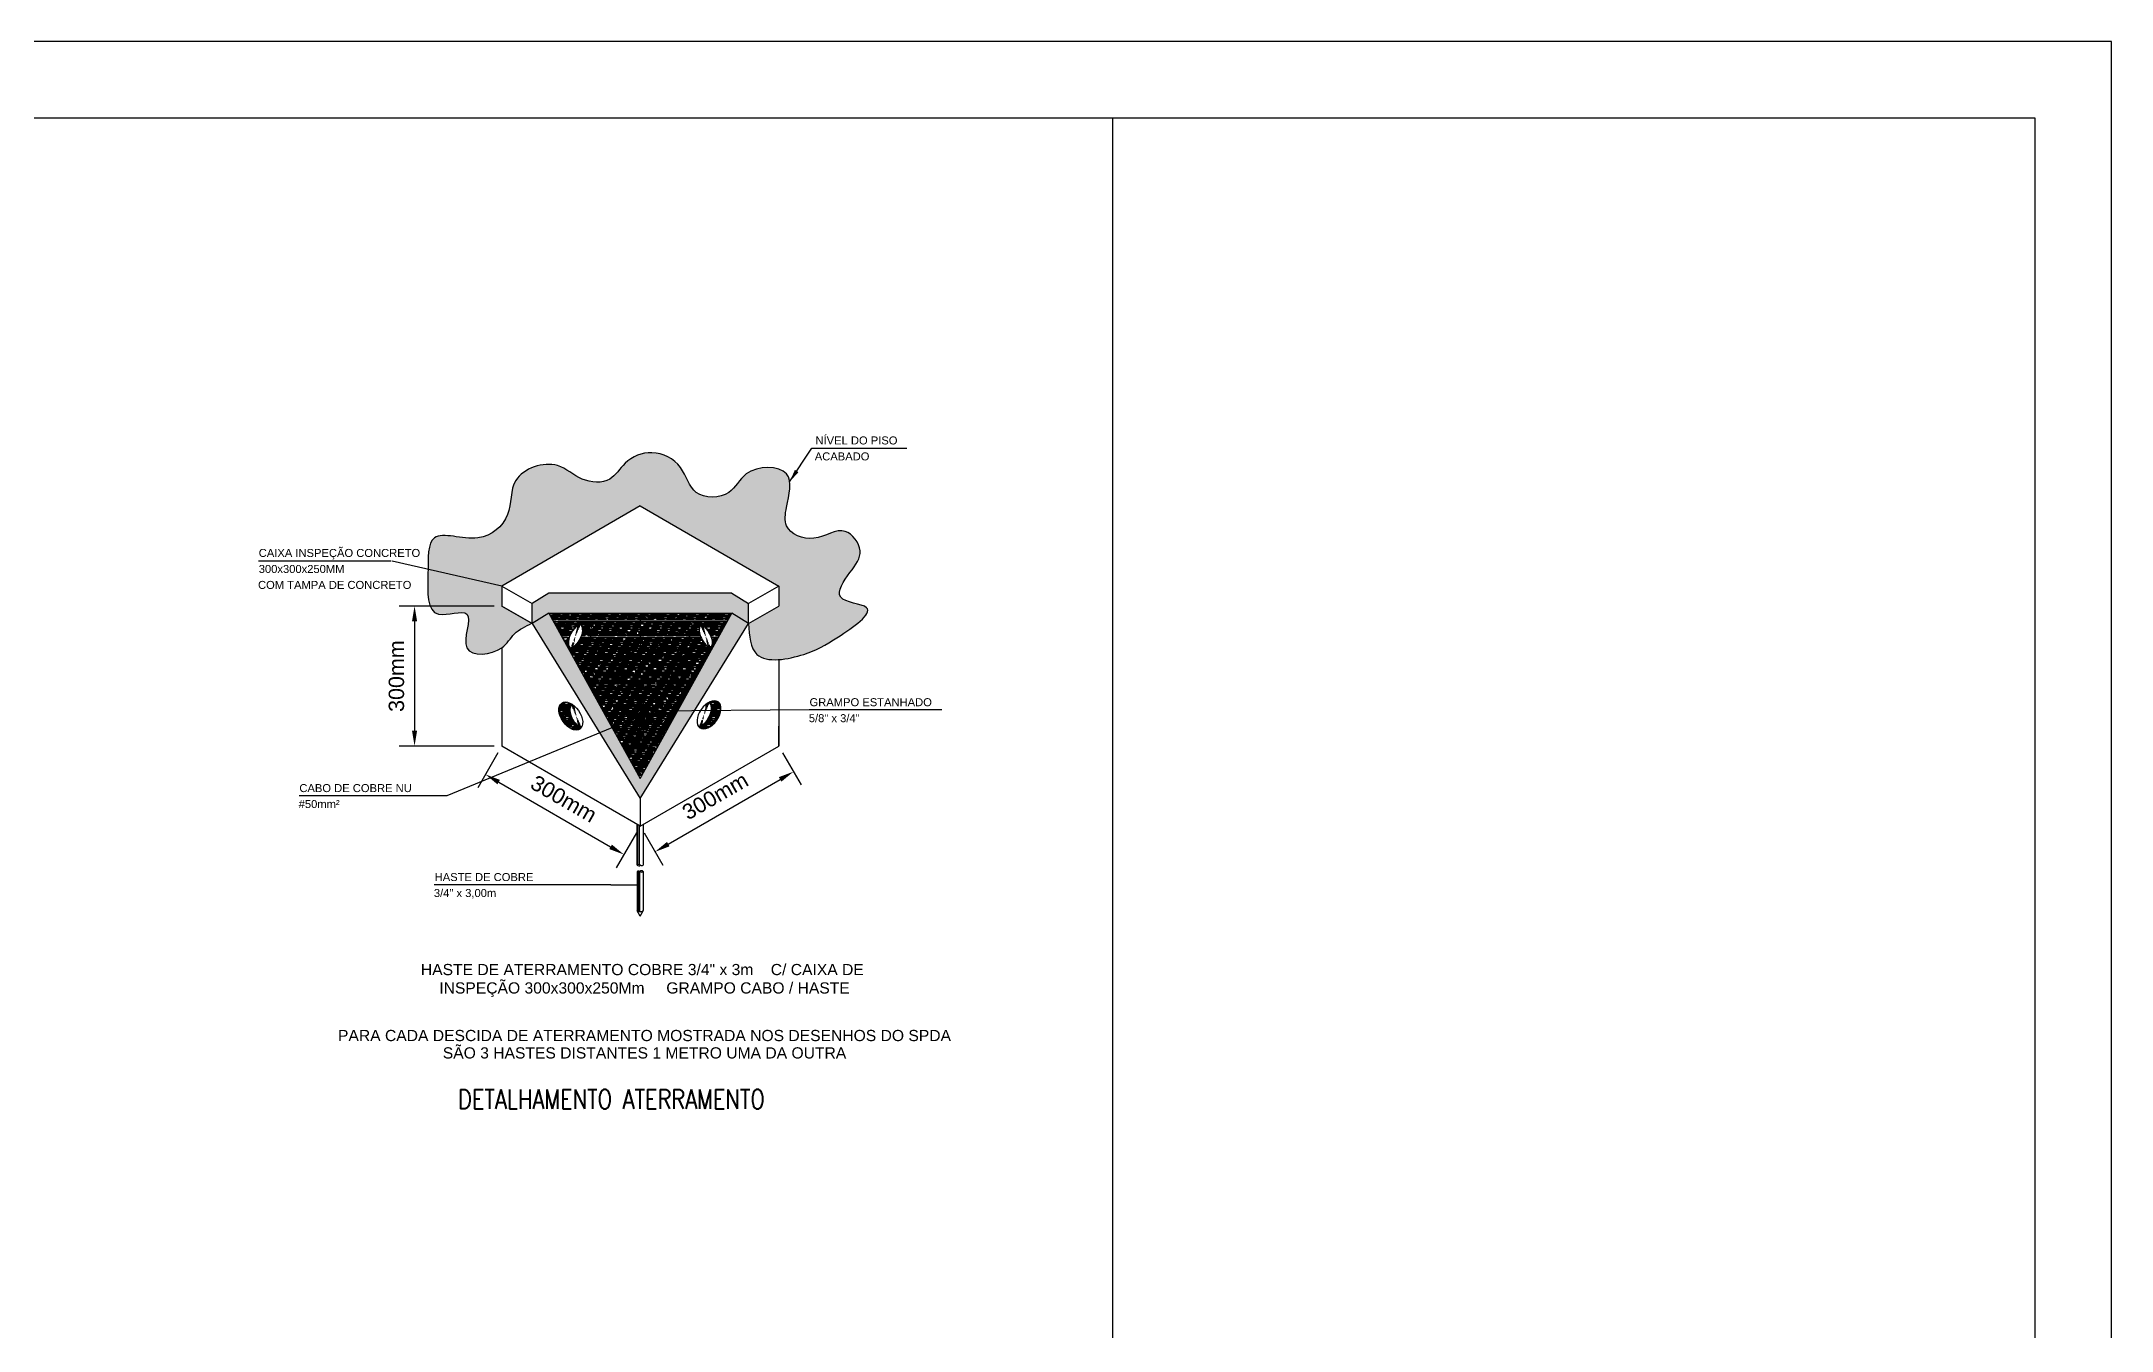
# Model space of a CAD drawing. Header units: millimetres. Extents: x 100 to 940, y 100 to 694.
# Drawn here: x 535.8 to 940, y 442.3 to 693.9 of the extents above; entities that cross this region are included whole.
import ezdxf
from ezdxf.enums import TextEntityAlignment as Align

# ---------------------------------------------------------------- set-up
doc = ezdxf.new("R2010")
doc.units = ezdxf.units.MM
for name, color, linetype in [('15', 1, 'Continuous'), ('25', 2, 'Continuous'), ('50', 5, 'Continuous'), ('TEXT-1', 152, 'Continuous')]:
    doc.layers.add(name, color=color, linetype=linetype)
doc.styles.add('Annotative', font='arial.ttf')
doc.styles.add('ROMANS', font='', dxfattribs={"width": 0.7})
doc.styles.get("Standard").update_dxf_attribs({"font": 'arial.ttf'})
doc.styles.get('ROMANS').set_extended_font_data('romans.shx')
doc.dimstyles.new('Electrical-Metric', dxfattribs={"dimtxt": 3, "dimasz": 3, "dimexe": 3, "dimexo": 1.5, "dimgap": 2, "dimtad": 1, "dimzin": 3, "dimdsep": 46, "dimtxsty": 'Standard', "dimcen": 3, "dimazin": 2, "dimtfac": 1, "dimtofl": 0, "dimtmove": 0, "dimatfit": 3, "dimfxl": 1, "dimfrac": 1, "dimtolj": 1, "dimtzin": 0, "dimarcsym": 0})
doc.dimstyles.new('ISO-25', dxfattribs={"dimtxt": 2.5, "dimasz": 2.5, "dimexe": 1.25, "dimexo": 0.625, "dimtad": 1, "dimtxsty": 'Standard', "dimcen": 2.5, "dimadec": 0, "dimazin": 0, "dimtfac": 1, "dimtmove": 0, "dimatfit": 3, "dimfxl": 1, "dimarcsym": 0})
pattern_1 = [(0, (693.2193, 480.81055), (0.873125, 0.396875), [5.953125, -0.79375, 1.984375, -0.396875]), (0, (693.74715, 481.009), (-0.396875, 0.5278437), [1.190625, -0.130969, 2.38125, -0.297656]), (0, (693.41774, 481.1479), (2.06375, 0.26590625), [3.175, -0.555625, 1.5875, -0.396875])]

# ---------------------------------------------------------------- blocks, each defined once
blk = doc.blocks.new('*X24')
at = {"color": 0}
for p, q in [((2781, 2205), (2782, 2206)), ((2789, 2198), (2781, 2206)), ((2782, 2204), (2785, 2207)), ((2783, 2203), (2788, 2208)), ((2794, 2195), (2783, 2206)), ((2784, 2202), (2789, 2207)), ((2796, 2194), (2784, 2207)), ((2798, 2194), (2785, 2207)), ((2785, 2201), (2789, 2206)), ((2800, 2194), (2786, 2208)), ((2786, 2201), (2790, 2205)), ((2787, 2200), (2791, 2204)), ((2789, 2207), (2788, 2208)), ((2788, 2199), (2792, 2203)), ((2789, 2198), (2793, 2202)), ((2790, 2197), (2794, 2202)), ((2791, 2197), (2795, 2201)), ((2792, 2196), (2796, 2200)), ((2793, 2195), (2797, 2200)), ((2801, 2195), (2794, 2202)), ((2794, 2195), (2798, 2199)), ((2795, 2194), (2800, 2199)), ((2797, 2194), (2801, 2199)), ((2802, 2195), (2798, 2199)), ((2799, 2194), (2803, 2199)), ((2801, 2195), (2805, 2199)), ((2803, 2196), (2801, 2199)), ((2804, 2197), (2802, 2199)), ((2805, 2198), (2804, 2199))]:
    blk.add_line(p, q, dxfattribs=at)
blk = doc.blocks.new('*X23')
at = {"color": 0}
for p, q in [((2834, 2190), (2850, 2207)), ((2834, 2189), (2849, 2204)), ((2834, 2187), (2844, 2197)), ((2853, 2172), (2834, 2192)), ((2848, 2176), (2834, 2190)), ((2842, 2180), (2834, 2188)), ((2835, 2194), (2840, 2199)), ((2835, 2186), (2842, 2194)), ((2855, 2174), (2835, 2194)), ((2854, 2173), (2835, 2193)), ((2835, 2185), (2842, 2192)), ((2838, 2183), (2835, 2186)), ((2856, 2175), (2836, 2195)), ((2836, 2184), (2842, 2190)), ((2842, 2190), (2837, 2196)), ((2837, 2183), (2843, 2189)), ((2842, 2192), (2838, 2197)), ((2838, 2182), (2844, 2188)), ((2842, 2194), (2839, 2197)), ((2839, 2182), (2844, 2187)), ((2843, 2195), (2840, 2198)), ((2840, 2181), (2845, 2186)), ((2844, 2196), (2841, 2199)), ((2844, 2197), (2842, 2200)), ((2842, 2180), (2846, 2185)), ((2843, 2201), (2851, 2209)), ((2846, 2200), (2843, 2202)), ((2845, 2199), (2843, 2201)), ((2843, 2180), (2847, 2184)), ((2846, 2200), (2844, 2203)), ((2844, 2179), (2848, 2184)), ((2845, 2206), (2851, 2211)), ((2848, 2202), (2845, 2205)), ((2847, 2201), (2845, 2204)), ((2845, 2178), (2849, 2183)), ((2849, 2205), (2846, 2208)), ((2849, 2204), (2846, 2206)), ((2846, 2178), (2850, 2182)), ((2847, 2216), (2848, 2216)), ((2847, 2209), (2851, 2213)), ((2850, 2207), (2847, 2210)), ((2850, 2206), (2847, 2209)), ((2847, 2177), (2852, 2182)), ((2848, 2215), (2849, 2216)), ((2848, 2214), (2850, 2215)), ((2851, 2212), (2848, 2215)), ((2848, 2211), (2850, 2214)), ((2851, 2210), (2848, 2213)), ((2851, 2209), (2848, 2212)), ((2848, 2176), (2853, 2181)), ((2849, 2175), (2854, 2180)), ((2850, 2175), (2855, 2180)), ((2857, 2176), (2851, 2182)), ((2851, 2174), (2856, 2179)), ((2852, 2173), (2858, 2179)), ((2853, 2172), (2860, 2179)), ((2858, 2177), (2855, 2180)), ((2859, 2178), (2858, 2179)), ((2860, 2178), (2859, 2179)), ((2861, 2179), (2860, 2179)), ((2862, 2180), (2862, 2180))]:
    blk.add_line(p, q, dxfattribs=at)
blk = doc.blocks.new('*X25')
at = {"color": 0}
for p, q in [((11826, 2070), (11839, 2061)), ((11828, 2073), (11847, 2060)), ((11832, 2075), (11853, 2061)), ((11836, 2077), (11858, 2061)), ((11841, 2078), (11862, 2063)), ((11846, 2079), (11866, 2065)), ((11853, 2079), (11869, 2067)), ((11861, 2078), (11870, 2071))]:
    blk.add_line(p, q, dxfattribs=at)
blk = doc.blocks.new('*X22')
at = {"color": 0}
for p, q in [((2822, 2211), (2827, 2215)), ((2826, 2209), (2822, 2212)), ((2823, 2217), (2828, 2222)), ((2823, 2215), (2828, 2219)), ((2823, 2213), (2827, 2217)), ((2826, 2214), (2823, 2217)), ((2826, 2212), (2823, 2215)), ((2826, 2210), (2823, 2214)), ((2823, 2209), (2826, 2213)), ((2826, 2207), (2823, 2210)), ((2824, 2219), (2829, 2225)), ((2827, 2218), (2824, 2221)), ((2827, 2217), (2824, 2219)), ((2827, 2215), (2824, 2218)), ((2824, 2208), (2826, 2211)), ((2824, 2208), (2826, 2209)), ((2825, 2222), (2830, 2228)), ((2828, 2221), (2825, 2223)), ((2828, 2219), (2825, 2222)), ((2826, 2225), (2829, 2228)), ((2829, 2223), (2826, 2226)), ((2828, 2222), (2826, 2225)), ((2826, 2207), (2826, 2207)), ((2829, 2225), (2827, 2227)), ((2830, 2226), (2828, 2228)), ((2830, 2227), (2830, 2228))]:
    blk.add_line(p, q, dxfattribs=at)
blk = doc.blocks.new('*D26')
at = {"color": 0, "lineweight": -2, "transparency": 16777216}
for p, q in [((624.17, 583.71), (605.64, 583.71)), ((608.64, 580.71), (608.64, 559.37)), ((624.17, 556.37), (605.64, 556.37))]:
    blk.add_line(p, q, dxfattribs=at)
at = {"color": 0, "transparency": 16777216}
for points in [[(608.14, 580.71), (609.14, 580.71), (608.64, 583.71)], [(608.14, 559.37), (609.14, 559.37), (608.64, 556.37)]]:
    blk.add_solid(points, dxfattribs=at)
at = {"layer": 'Defpoints', "color": 0, "transparency": 16777216}
for p in [(625.67, 583.71), (608.64, 556.37), (625.67, 556.37)]:
    blk.add_point(p, dxfattribs=at)
at = {"color": 0, "transparency": 16777216, "insert": (605.11, 570.04), "char_height": 3, "attachment_point": 5, "rotation": 90}
blk.add_mtext('\\A1;300mm', dxfattribs=at)
blk = doc.blocks.new('*D27')
at = {"color": 0, "lineweight": -2, "transparency": 16777216}
for p, q in [((624.92, 555.07), (620.97, 548.26)), ((625.07, 549.35), (646.92, 536.71)), ((651.95, 539.43), (648.01, 532.61))]:
    blk.add_line(p, q, dxfattribs=at)
at = {"color": 0, "transparency": 16777216}
for points in [[(625.32, 549.78), (624.82, 548.92), (622.48, 550.85)], [(647.17, 537.15), (646.67, 536.28), (649.52, 535.21)]]:
    blk.add_solid(points, dxfattribs=at)
at = {"layer": 'Defpoints', "color": 0, "transparency": 16777216}
for p in [(625.67, 556.37), (652.71, 540.72), (649.52, 535.21)]:
    blk.add_point(p, dxfattribs=at)
at = {"color": 0, "transparency": 16777216, "insert": (637.77, 546.09), "char_height": 3, "attachment_point": 5, "rotation": 329.9497}
blk.add_mtext('\\A1;300mm', dxfattribs=at)
blk = doc.blocks.new('*D28')
at = {"color": 0, "lineweight": -2, "transparency": 16777216}
for p, q in [((680.5, 555.07), (684.13, 548.79)), ((658.18, 537.25), (680.03, 549.88)), ((653.46, 539.43), (657.09, 533.15))]:
    blk.add_line(p, q, dxfattribs=at)
at = {"color": 0, "transparency": 16777216}
for points in [[(679.78, 550.32), (680.28, 549.45), (682.63, 551.39)], [(657.93, 537.68), (658.43, 536.81), (655.59, 535.74)]]:
    blk.add_solid(points, dxfattribs=at)
at = {"layer": 'Defpoints', "color": 0, "transparency": 16777216}
for p in [(679.74, 556.37), (682.63, 551.39), (652.71, 540.72)]:
    blk.add_point(p, dxfattribs=at)
at = {"color": 0, "transparency": 16777216, "insert": (667.34, 546.62), "char_height": 3, "attachment_point": 5, "rotation": 30.0503}
blk.add_mtext('\\A1;300mm', dxfattribs=at)

msp = doc.modelspace()

# ---------------------------------------------------------------- hatches: boundary and pattern name
at = {"true_color": 0x454545}
h = msp.add_hatch(dxfattribs=at)
h.set_pattern_fill('AR-CONC', color=250, scale=0.01875)
h.set_pattern_definition([(50, (733.733, 420.8973), (3.415963, -0.298858), [0.35719, -3.92906]), (355, (733.733, 420.8973), (-0.660814, 3.582316), [0.28575, -3.14326]), (100.4514, (734.0176, 420.8724), (2.75515, 3.28346), [0.303563, -3.33919]), (46.1842, (733.733, 421.8498), (5.08273, -0.78829), [0.53578, -5.89359]), (96.6356, (734.1565, 421.784), (4.45133, 4.63924), [0.45534, -5.00879]), (351.1842, (733.733, 421.85), (4.45133, 4.63924), [0.42862, -4.71487]), (21, (734.2092, 421.6116), (2.84277, -1.917472), [0.35719, -3.92906]), (326, (734.2092, 421.6116), (1.15879, 3.453524), [0.28575, -3.14325]), (71.4514, (734.446, 421.452), (4.00156, 1.53605), [0.303563, -3.339186]), (37.5, (733.733, 420.8973), (0.057911, 1.585407), [0, -3.10515, 0, -3.190875, 0, -3.155156]), (7.5, (733.733, 420.8973), (1.252869, 1.878386), [0, -1.819275, 0, -3.033713, 0, -1.202531]), (327.5, (732.6709, 420.8973), (2.542324, -0.107414), [0, -1.190625, 0, -3.71475, 0, -4.929187]), (317.5, (732.1947, 420.8973), (2.777422, 0.476747), [0, -1.547813, 0, -2.466975, 0, -3.500437])])
edge = h.paths.add_edge_path()
edge.add_line((679.745, 587.617), (679.745, 583.71))
edge.add_line((679.745, 583.71), (673.841, 580.295))
edge.add_spline(control_points=[(673.841, 580.295), (674.024, 577.891), (674.476, 571.971), (685.172, 573.995), (690.391, 576.926), (700.885, 584.081), (689.574, 584.397), (693.683, 590.452), (696.806, 594.25), (692.392, 600.206), (687.074, 595.6), (680.512, 598.355), (681.359, 603.917), (683.32, 611.306), (672.996, 611.072), (670.545, 604.738), (662.616, 604.637), (661.294, 611.527), (655.201, 614.573), (649.674, 612.333), (646.996, 607.507), (640.878, 607.912), (636.259, 612.762), (626.795, 609.594), (628.007, 600.963), (621.144, 595.277), (610.952, 599.549), (611.492, 589.778), (610.695, 580.097), (621.511, 584.378), (615.995, 573.368), (625.734, 574.322), (627.909, 578.607), (630.268, 579.754), (631.49, 580.342)], knot_values=[0, 0, 0, 0, 9.9764828, 24.5734304, 36.7228012, 49.3916547, 58.1401046, 66.3217963, 73.8171842, 81.4446949, 91.5082581, 100.8844377, 106.6611119, 117.0890373, 129.6769619, 137.6476062, 147.7643034, 156.981811, 167.0638454, 176.0803664, 182.9255125, 191.5969663, 200.3269364, 214.130687, 225.1296054, 236.8639472, 250.4492248, 262.0361854, 274.8931713, 283.7091486, 294.2515804, 305.1547722, 311.0397835, 317.3194742, 317.3194742, 317.3194742, 317.3194742], degree=3, periodic=0)
edge.add_line((631.49, 580.342), (625.666, 583.71))
edge.add_line((625.666, 583.71), (625.666, 587.617))
edge.add_line((625.666, 587.617), (652.706, 603.259))
edge.add_line((652.706, 603.259), (679.745, 587.617))
h = msp.add_hatch()
h.set_pattern_fill('EARTH', color=256, scale=0.15625)
h.set_pattern_definition([(0, (693.2193, 480.8106), (0.9921875, 0.9921875), [0.992188, -0.992188]), (0, (693.2193, 481.1826), (0.9921875, 0.9921875), [0.992188, -0.992188]), (0, (693.2193, 481.5547), (0.9921875, 0.9921875), [0.992188, -0.992188]), (90, (693.3433, 481.6787), (-0.9921875, 0.9921875), [0.992188, -0.992188]), (90, (693.7154, 481.6787), (-0.9921875, 0.9921875), [0.992188, -0.992188]), (90, (694.0875, 481.6787), (-0.9921875, 0.9921875), [0.992188, -0.992188])])
h.paths.add_polyline_path([(670.578, 586.219), (634.858, 586.219), (631.583, 584.194), (631.583, 580.29), (634.845, 582.307), (634.846, 582.305), (670.573, 582.305), (670.578, 582.313), (673.841, 580.295), (673.841, 584.201)])
h.paths.add_polyline_path([(673.841, 580.295), (670.591, 582.305), (670.573, 582.305), (652.706, 550.039), (634.846, 582.305), (634.841, 582.305), (631.583, 580.29), (631.583, 580.287), (652.706, 546.133)])
at = {"true_color": 0x787878}
h = msp.add_hatch(dxfattribs=at)
h.set_pattern_fill('AR-RROOF', color=8, scale=0.015625)
h.set_pattern_definition(pattern_1)
h.paths.add_polyline_path([(652.706, 582.305), (634.846, 582.305), (643.494, 566.68), (652.706, 572.009)])
edge = h.paths.add_edge_path(flags=16)
edge.add_ellipse((640.996, 577.8), major_axis=(1.772, 2.536), ratio=0.5971656, start_angle=0, end_angle=360, ccw=False)
h = msp.add_hatch(dxfattribs=at)
h.set_pattern_fill('AR-RROOF', color=8, scale=0.015625)
h.set_pattern_definition(pattern_1)
h.paths.add_polyline_path([(652.706, 572.009), (661.92, 566.679), (670.573, 582.305), (652.706, 582.305)])
edge = h.paths.add_edge_path(flags=16)
edge.add_ellipse((664.415, 577.8), major_axis=(-1.772, 2.536), ratio=0.5971656, start_angle=0, end_angle=360)
at = {"true_color": 0x9c9c9c}
h = msp.add_hatch(dxfattribs=at)
h.set_pattern_fill('AR-RROOF', color=253, scale=0.015625)
h.set_pattern_definition(pattern_1)
edge = h.paths.add_edge_path()
edge.add_ellipse((639.073, 577.8), major_axis=(1.772, 2.536), ratio=0.5971656, start_angle=230.1824, end_angle=355.11158, ccw=False)
edge.add_ellipse((640.996, 577.8), major_axis=(1.772, 2.536), ratio=0.5971656, start_angle=-184.88842, end_angle=50.1824)
h = msp.add_hatch(dxfattribs=at)
h.set_pattern_fill('AR-RROOF', color=253, scale=0.015625)
h.set_pattern_definition(pattern_1)
edge = h.paths.add_edge_path()
edge.add_ellipse((666.567, 577.8), major_axis=(-1.772, 2.536), ratio=0.5971656, start_angle=8.50333, end_angle=126.20268, ccw=False)
edge.add_ellipse((664.415, 577.8), major_axis=(-1.772, 2.536), ratio=0.5971656, start_angle=306.20268, end_angle=548.50333)
at = {"true_color": 0x787878}
h = msp.add_hatch(dxfattribs=at)
h.set_pattern_fill('AR-RROOF', color=8, scale=0.015625)
h.set_pattern_definition(pattern_1)
h.paths.add_polyline_path([(652.706, 572.009), (643.494, 566.68), (652.706, 550.039), (661.92, 566.679)])
h.paths.add_polyline_path([(650.331, 561.676, 0.1055332), (650.304, 561.685, 0.1664618), (650.285, 561.682, 0.3177037), (650.265, 561.655, 0.0666543), (650.275, 561.608, -0.1679504), (650.275, 561.683, -0.2561004), (650.341, 561.67, -0.1376521), (650.395, 561.59, -0.1646381), (650.395, 561.516), (650.402, 561.518, -0.2398088), (650.339, 561.522, -0.0682971), (650.315, 561.541, -0.1742886), (650.271, 561.655, -0.3709684), (650.294, 561.685), (650.332, 561.692, -0.1598176), (650.295, 561.798, -0.3328174), (650.309, 561.829, -0.0467712), (650.325, 561.835, -0.0793914), (650.345, 561.827, -0.1723338), (650.419, 561.733, -0.1679504), (650.419, 561.658, -0.2115944), (650.363, 561.664, -0.0412859), (650.344, 561.667, 0.0352118)], flags=16)
h.paths.add_polyline_path([(655.215, 563.346, 0.0434058), (655.344, 563.429, 0.1533859), (655.428, 563.551), (655.606, 563.482, -0.1110874), (655.311, 563.229, -0.4991421), (655.005, 563.337, 0.2791645)], flags=16)
h.paths.add_polyline_path([(655.47, 563.036), (655.77, 562.863), (655.505, 562.585), (655.205, 562.758)], flags=16)
h.paths.add_polyline_path([(653.751, 562.044), (654.111, 562.08), (654.411, 561.907), (654.051, 561.87), (653.786, 561.592), (653.486, 561.766)], flags=16)
at = {"true_color": 0x9c9c9c}
h = msp.add_hatch(dxfattribs=at)
h.set_pattern_fill('AR-RROOF', color=253, scale=0.015625)
h.set_pattern_definition(pattern_1)
edge = h.paths.add_edge_path()
edge.add_ellipse((639.147, 562.24), major_axis=(-1.772, 2.536), ratio=0.5971656, start_angle=306.20268, end_angle=548.50333)
edge.add_ellipse((641.299, 562.24), major_axis=(-1.772, 2.536), ratio=0.5971656, start_angle=8.50333, end_angle=126.20268, ccw=False)
h = msp.add_hatch(dxfattribs=at)
h.set_pattern_fill('AR-RROOF', color=253, scale=0.015625)
h.set_pattern_definition(pattern_1)
edge = h.paths.add_edge_path()
edge.add_ellipse((664.209, 562.484), major_axis=(1.772, 2.536), ratio=0.5971656, start_angle=230.1824, end_angle=355.11158, ccw=False)
edge.add_ellipse((666.131, 562.484), major_axis=(1.772, 2.536), ratio=0.5971656, start_angle=-184.88842, end_angle=50.1824)

# ---------------------------------------------------------------- linework, layer by layer
msp.add_line((745, 198.722), (745, 679))
at = {"color": 2}
for p, q in [((652.706, 603.259), (625.666, 587.617)), ((652.706, 603.259), (679.745, 587.617)), ((625.666, 587.617), (631.583, 584.194)), ((625.666, 587.617), (625.666, 583.71)), ((634.845, 586.211), (631.583, 584.194)), ((670.578, 586.219), (634.845, 586.219)), ((670.578, 586.219), (673.841, 584.201)), ((679.745, 587.617), (673.841, 584.201)), ((679.745, 587.617), (679.745, 583.71)), ((625.666, 583.71), (631.583, 580.287)), ((631.582, 580.289), (625.666, 583.71)), ((634.845, 582.307), (631.582, 580.289)), ((631.583, 580.287), (631.583, 584.194)), ((634.845, 582.307), (652.706, 550.039)), ((634.845, 582.305), (670.578, 582.305)), ((652.706, 550.039), (670.578, 582.313)), ((652.706, 582.305), (652.706, 572.009)), ((673.841, 580.295), (670.578, 582.313)), ((673.841, 580.295), (673.841, 584.201)), ((673.841, 580.295), (679.745, 583.71)), ((673.841, 580.295), (679.745, 583.71)), ((631.582, 580.289), (652.706, 546.133)), ((652.706, 546.133), (673.841, 580.295)), ((625.666, 575.566), (625.666, 556.367)), ((652.706, 572.009), (643.494, 566.68)), ((652.706, 572.009), (661.92, 566.679)), ((679.745, 573.27), (679.745, 556.367)), ((655.668, 565.565), (655.841, 565.688)), ((655.841, 565.688), (656.047, 565.716)), ((656.047, 565.716), (656.226, 565.691)), ((656.226, 565.691), (656.34, 565.616)), ((679.745, 556.367), (679.745, 560.273)), ((652.706, 540.724), (625.666, 556.367)), ((652.706, 540.724), (679.745, 556.367)), ((652.706, 546.133), (652.706, 540.724))]:
    msp.add_line(p, q, dxfattribs=at)
for points in [[(100, 100), (940, 100), (940, 693.939), (100, 693.939)], [(150, 679), (925, 679), (925, 115), (150, 115)]]:
    msp.add_lwpolyline(points, close=True)
at = {"color": 2, "extrusion": (0, 0, -1)}
for centre in [(640.996, 577.8), (666.131, 562.484)]:
    msp.add_ellipse(centre, major_axis=(1.772, 2.536), ratio=0.5971656, dxfattribs=at)
for centre in [(639.073, 577.8), (664.209, 562.484)]:
    msp.add_ellipse(centre, major_axis=(1.772, 2.536), ratio=0.5971656, start_param=0.085319, end_param=2.2657445, dxfattribs=at)
at = {"color": 2}
for centre in [(664.415, 577.8), (639.147, 562.24)]:
    msp.add_ellipse(centre, major_axis=(-1.772, 2.536), ratio=0.5971656, dxfattribs=at)
for centre in [(666.567, 577.8), (641.299, 562.24)]:
    msp.add_ellipse(centre, major_axis=(-1.772, 2.536), ratio=0.5971656, start_param=0.1484112, end_param=2.2026523, dxfattribs=at)
msp.add_spline([(673.841, 580.295), (675.496, 574.283), (684.619, 574.283), (691.394, 577.713), (696.904, 583.4), (691.846, 585.476), (693.652, 590.259), (695.639, 594.502), (692.749, 598.293), (686.607, 596.939), (681.277, 599.376), (681.277, 602.986), (681.277, 609.504), (673.41, 609.504), (669.977, 605.893), (663.654, 605.893), (660.583, 610.767), (654.983, 613.656), (649.744, 611.58), (646.763, 608.511), (641.343, 608.511), (636.556, 611.128), (628.427, 608.24), (626.801, 601.561), (621.02, 597.048), (612.529, 597.048), (611.264, 589.917), (613.342, 582.155), (618.852, 582.155), (618.852, 575.566), (625.666, 575.566), (628.156, 578.273), (631.536, 580.364)], degree=3, dxfattribs=at)
at = {"layer": '15'}
for p, q in [((604.073, 592.508), (578.146, 592.508)), ((625.666, 587.617), (604.293, 592.508)), ((650.458, 561.767), (652.636, 562.719)), ((650.544, 561.597), (653.154, 562.731)), ((650.664, 561.419), (652.953, 562.419)), ((652.184, 563.179), (652.184, 565.889)), ((652.184, 556.883), (652.184, 561.916)), ((652.253, 563.07), (652.253, 565.832)), ((652.253, 556.826), (652.253, 561.936)), ((652.39, 563.19), (652.39, 565.771)), ((652.597, 563.346), (652.597, 565.735)), ((652.96, 562.861), (653.301, 563.01)), ((653.383, 563.713), (653.34, 563.738)), ((685.692, 563.443), (655.145, 563.202)), ((655.808, 564.057), (655.357, 563.857)), ((655.904, 563.874), (655.436, 563.667)), ((655.986, 563.715), (655.528, 563.512)), ((650.449, 561.335), (614.931, 546.681)), ((652.597, 556.729), (652.597, 561.732)), ((614.931, 546.681), (586.08, 546.681)), ((652.137, 533.174), (652.137, 541.053)), ((652.206, 533.206), (652.206, 541.013)), ((652.55, 533.23), (652.55, 540.814)), ((652.137, 531.908), (652.137, 524.226)), ((652.206, 531.948), (652.206, 524.169)), ((652.344, 531.988), (652.344, 524.106)), ((652.55, 531.961), (652.55, 524.065)), ((646.978, 529.313), (612.495, 529.313)), ((646.978, 529.313), (652.11, 529.314))]:
    msp.add_line(p, q, dxfattribs=at)
at = {"layer": '15', "color": 0}
msp.add_line((711.619, 563.443), (685.692, 563.443), dxfattribs=at)
at = {"layer": '15'}
for points in [[(651.926, 562.535, -0.0829857), (651.648, 562.939, -0.1050194), (651.532, 563.434, -0.1203367), (651.629, 563.869, -0.0163495), (651.658, 563.923, -0.1050194)], [(651.94, 562.541, -0.0756305), (651.692, 562.913, -0.1050194), (651.576, 563.409, -0.1203367), (651.674, 563.843, -0.0015919), (651.676, 563.849, -0.1050194)], [(652.107, 563.556, -0.008214), (652.107, 563.576, -0.1203367), (652.141, 563.728, -0.0251021), (652.157, 563.756, -0.1050194)], [(652.107, 563.496, -0.008214), (652.107, 563.516, -0.1203367), (652.141, 563.668, -0.0251021), (652.157, 563.697, -0.1050194)], [(652.633, 562.052, -0.0663632), (652.612, 562.068, -0.0729862), (652.594, 562.09, -0.1060576)], [(652.719, 562.003, -0.0663632), (652.698, 562.018, -0.1623842), (652.668, 562.074, -0.0523327), (652.665, 562.121, -0.0699949)], [(652.792, 562.202, -0.007823), (652.797, 562.212, -0.0562357), (652.874, 562.313, -0.0415013), (652.943, 562.375, -0.0699949)], [(655.675, 562.281, -0.0663632), (655.654, 562.296, -0.1623842), (655.625, 562.352, -0.1060576), (655.629, 562.446, -0.0699949), (655.668, 562.54, -0.0562357), (655.745, 562.64, -0.0562357), (655.841, 562.721, -0.0699949), (655.933, 562.765, -0.1060576), (656.027, 562.774, -0.1271556), (656.073, 562.756, -0.1623842)], [(655.761, 562.231, -0.0663632), (655.74, 562.247, -0.1623842), (655.711, 562.302, -0.1060576), (655.715, 562.397, -0.0699949), (655.754, 562.49, -0.0562357), (655.83, 562.591, -0.0562357), (655.927, 562.672, -0.0699949), (656.019, 562.716, -0.1060576), (656.113, 562.725, -0.1271556), (656.159, 562.707, -0.1623842)], [(655.847, 562.182, -0.0663632), (655.826, 562.197, -0.1623842), (655.796, 562.253, -0.1060576), (655.801, 562.347, -0.0699949), (655.84, 562.441, -0.0562357), (655.916, 562.541, -0.0562357), (656.013, 562.623, -0.0699949), (656.104, 562.666, -0.1060576), (656.199, 562.675, -0.1271556), (656.245, 562.657, -0.1623842)], [(655.933, 562.133, -0.0663632), (655.911, 562.148, -0.1623842), (655.882, 562.203, -0.1060576), (655.886, 562.298, -0.0699949), (655.926, 562.391, -0.0562357), (656.002, 562.492, -0.0562357), (656.098, 562.573, -0.0699949), (656.19, 562.617, -0.1060576), (656.284, 562.626, -0.1271556), (656.33, 562.608, -0.1623842)], [(656.018, 562.083, -0.0663632), (655.997, 562.098, -0.1623842), (655.968, 562.154, -0.1060576), (655.972, 562.248, -0.0699949), (656.011, 562.342, -0.0562357), (656.087, 562.443, -0.0562357), (656.184, 562.524, -0.0699949), (656.276, 562.567, -0.1060576), (656.37, 562.576, -0.1271556), (656.416, 562.558, -0.1623842)], [(656.104, 562.034, -0.0663632), (656.083, 562.049, -0.1623842), (656.053, 562.104, -0.1060576), (656.058, 562.199, -0.0699949), (656.097, 562.292, -0.0562357), (656.173, 562.393, -0.0562357), (656.27, 562.474, -0.0699949), (656.361, 562.518, -0.1060576), (656.456, 562.527, -0.1271556), (656.502, 562.509, -0.1623842)], [(656.19, 561.984, -0.0663632), (656.169, 561.999, -0.1623842), (656.139, 562.055, -0.1060576), (656.143, 562.149, -0.0699949), (656.183, 562.243, -0.0562357), (656.259, 562.344, -0.0562357), (656.356, 562.425, -0.0699949), (656.447, 562.468, -0.1060576), (656.541, 562.477, -0.1271556), (656.588, 562.459, -0.1623842)], [(656.275, 561.935, -0.0663632), (656.254, 561.95, -0.1623842), (656.225, 562.005, -0.1060576), (656.229, 562.1, -0.0699949), (656.268, 562.194, -0.0562357), (656.345, 562.294, -0.0562357), (656.441, 562.375, -0.0699949), (656.533, 562.419, -0.1060576), (656.627, 562.428, -0.1271556), (656.673, 562.41, -0.1623842)], [(653.956, 561.288, -0.0663632), (653.935, 561.304, -0.1623842), (653.906, 561.359, -0.1060576), (653.91, 561.454, -0.0699949), (653.949, 561.547, -0.0562357), (654.025, 561.648, -0.0562357), (654.122, 561.729, -0.0699949), (654.214, 561.773, -0.1060576), (654.308, 561.782, -0.1271556), (654.354, 561.764, -0.1623842)], [(654.042, 561.239, -0.0663632), (654.021, 561.254, -0.1623842), (653.991, 561.31, -0.1060576), (653.996, 561.404, -0.0699949), (654.035, 561.498, -0.0562357), (654.111, 561.598, -0.0562357), (654.208, 561.679, -0.0699949), (654.299, 561.723, -0.1060576), (654.394, 561.732, -0.1271556), (654.44, 561.714, -0.1623842)], [(654.128, 561.189, -0.0663632), (654.106, 561.205, -0.1623842), (654.077, 561.26, -0.1060576), (654.081, 561.355, -0.0699949), (654.121, 561.448, -0.0562357), (654.197, 561.549, -0.0562357), (654.293, 561.63, -0.0699949), (654.385, 561.674, -0.1060576), (654.479, 561.683, -0.1271556), (654.525, 561.665, -0.1623842)], [(654.213, 561.14, -0.0663632), (654.192, 561.155, -0.1623842), (654.163, 561.211, -0.1060576), (654.167, 561.305, -0.0699949), (654.206, 561.399, -0.0562357), (654.282, 561.499, -0.0562357), (654.379, 561.58, -0.0699949), (654.471, 561.624, -0.1060576), (654.565, 561.633, -0.1271556), (654.611, 561.615, -0.1623842)], [(654.299, 561.09, -0.0663632), (654.278, 561.106, -0.1623842), (654.248, 561.161, -0.1060576), (654.253, 561.256, -0.0699949), (654.292, 561.349, -0.0562357), (654.368, 561.45, -0.0562357), (654.465, 561.531, -0.0699949), (654.556, 561.575, -0.1060576), (654.651, 561.584, -0.1271556), (654.697, 561.566, -0.1623842)], [(654.385, 561.041, -0.0663632), (654.364, 561.056, -0.1623842), (654.334, 561.112, -0.1060576), (654.338, 561.206, -0.0699949), (654.378, 561.3, -0.0562357), (654.454, 561.4, -0.0562357), (654.551, 561.481, -0.0699949), (654.642, 561.525, -0.1060576), (654.736, 561.534, -0.1271556), (654.783, 561.516, -0.1623842)], [(654.47, 560.991, -0.0663632), (654.449, 561.007, -0.1623842), (654.42, 561.062, -0.1060576), (654.424, 561.157, -0.0699949), (654.463, 561.25, -0.0562357), (654.54, 561.351, -0.0562357), (654.636, 561.432, -0.0699949), (654.728, 561.476, -0.1060576), (654.822, 561.485, -0.1271556), (654.868, 561.467, -0.1623842)], [(654.556, 560.942, -0.0663632), (654.535, 560.957, -0.1623842), (654.506, 561.013, -0.1060576), (654.51, 561.107, -0.0699949), (654.549, 561.201, -0.0562357), (654.625, 561.301, -0.0562357), (654.722, 561.382, -0.0699949), (654.814, 561.426, -0.1060576), (654.908, 561.435, -0.1271556), (654.954, 561.417, -0.1623842)]]:
    msp.add_lwpolyline(points, format="xyb", dxfattribs=at)
for centre, radius, start, end in [((653.892, 561.924), 0.577, 100.44101, 124.11397), ((653.895, 562.098), 0.338, 97.86957, 148.44848), ((653.95, 561.836), 0.728, 102.08492, 112.97321), ((653.943, 562.087), 0.281, 96.25607, 145.91571), ((653.916, 561.654), 0.846, 53.27698, 98.73221), ((653.937, 561.794), 0.766, 55.88825, 100.47823), ((653.994, 562.087), 0.22, 93.31034, 148.82439), ((653.946, 561.67), 0.768, 48.6074, 97.2488), ((654.006, 561.748), 0.625, 42.20716, 98.59805), ((654.104, 561.99), 0.235, 93.65103, 137.05797), ((654.037, 561.746), 0.564, 39.41479, 95.68093), ((654.191, 561.96), 0.184, 94.96193, 125.97071), ((654.106, 561.711), 0.513, 44.35982, 91.84462), ((654.226, 561.845), 0.303, 36.76515, 99.71898), ((654.288, 561.85), 0.237, 41.25198, 115.11444), ((655.48, 564.579), 0.617, 300.02361, 24.84394), ((657.99, 565.741), 2.15, 181.4148, 204.84394), ((655.48, 564.579), 0.823, 300.02361, 24.84394), ((655.48, 564.579), 1.002, 300.02361, 24.84394), ((657.99, 565.741), 1.944, 180.75122, 204.84394), ((657.99, 565.741), 1.765, 181.63492, 204.84394)]:
    msp.add_arc(centre, radius, start, end, dxfattribs=at)
at = {"layer": '25'}
for p, q in [((652.157, 563.236), (652.157, 565.96)), ((653.34, 563.701), (653.34, 565.995)), ((652.542, 562.804), (650.302, 561.826)), ((652.757, 562.159), (650.714, 561.285)), ((652.157, 556.959), (652.157, 561.905)), ((652.398, 561.939), (652.398, 561.891)), ((652.401, 561.927), (652.401, 561.859)), ((652.713, 562.006), (652.579, 562.084)), ((653.786, 564.077), (653.423, 564.286)), ((653.751, 562.044), (653.486, 561.766)), ((654.111, 562.08), (653.751, 562.044)), ((654.051, 561.87), (653.751, 562.044)), ((654.337, 564.196), (653.783, 564.076)), ((654.051, 561.87), (653.786, 561.592)), ((654.411, 561.907), (654.051, 561.87)), ((654.411, 561.907), (654.111, 562.08)), ((654.535, 564.091), (654.379, 564.046)), ((654.474, 564.021), (654.379, 564.046)), ((654.402, 561.736), (654.411, 561.907)), ((654.631, 564.066), (654.474, 564.021)), ((654.631, 564.066), (654.535, 564.091)), ((655.205, 562.758), (655.186, 562.396)), ((655.486, 562.223), (655.186, 562.396)), ((655.47, 563.036), (655.205, 562.758)), ((655.505, 562.585), (655.205, 562.758)), ((655.665, 564.176), (655.258, 563.991)), ((655.606, 563.482), (655.428, 563.551)), ((655.831, 563.073), (655.47, 563.036)), ((655.77, 562.863), (655.47, 563.036)), ((655.505, 562.585), (655.486, 562.223)), ((655.486, 562.223), (655.732, 562.248)), ((655.77, 562.863), (655.505, 562.585)), ((656.036, 563.617), (655.645, 563.444)), ((656.351, 561.891), (655.671, 562.284)), ((656.131, 562.9), (655.77, 562.863)), ((656.131, 562.9), (655.831, 563.073)), ((656.748, 562.366), (656.056, 562.766)), ((656.122, 562.728), (656.131, 562.9)), ((650.296, 561.685), (650.332, 561.692)), ((650.377, 561.513), (650.427, 561.522)), ((650.383, 561.5), (650.434, 561.509)), ((650.389, 561.655), (650.452, 561.666)), ((650.434, 561.622), (650.477, 561.629)), ((650.473, 561.332), (650.529, 561.342)), ((650.523, 561.452), (650.578, 561.462)), ((650.536, 561.437), (650.591, 561.446)), ((650.633, 561.271), (650.714, 561.285)), ((653.414, 561.26), (652.414, 561.838)), ((653.335, 556.959), (653.335, 561.306)), ((653.592, 561.363), (653.414, 561.26)), ((653.486, 561.766), (653.467, 561.404)), ((653.767, 561.231), (653.467, 561.404)), ((653.786, 561.592), (653.486, 561.766)), ((653.786, 561.592), (653.767, 561.231)), ((653.767, 561.231), (654.013, 561.256)), ((654.631, 560.899), (653.951, 561.291)), ((655.029, 561.374), (654.337, 561.773)), ((652.11, 533.157), (652.11, 541.068)), ((653.294, 541.064), (653.294, 533.157)), ((652.11, 531.886), (652.11, 524.299)), ((653.294, 531.886), (653.294, 524.299)), ((652.702, 523.193), (652.12, 524.253)), ((652.702, 523.193), (653.284, 524.253))]:
    msp.add_line(p, q, dxfattribs=at)
for points in [[(652.157, 565.96, 0.1962818), (652.193, 565.879, 0.0992271), (652.337, 565.789, 0.0567069), (652.516, 565.744, 0.0433588), (652.758, 565.732, 0.0433588), (652.998, 565.762, 0.0567069), (653.174, 565.821, 0.0992271), (653.31, 565.921, 0.1962818), (653.34, 566.004, 0.1962818), (653.304, 566.084, 0.0992271), (653.161, 566.174, 0.0567069), (652.981, 566.22, 0.0433588), (652.739, 566.232, 0.0433588), (652.499, 566.202, 0.0567069), (652.323, 566.143, 0.0992271), (652.187, 566.042, 0.1962818)], [(656.759, 562.358, -0.1623842), (656.788, 562.302, -0.1060576), (656.784, 562.208, -0.0699949), (656.745, 562.114, -0.0562357), (656.669, 562.014, -0.0562357), (656.572, 561.933, -0.0699949), (656.48, 561.889, -0.1060576), (656.386, 561.88, -0.1623842), (656.329, 561.907, -0.1623842), (656.3, 561.962, -0.1060576), (656.304, 562.056, -0.0699949), (656.344, 562.15, -0.0562357), (656.42, 562.251, -0.0562357), (656.516, 562.332, -0.0699949), (656.608, 562.375, -0.1060576), (656.702, 562.384, -0.1623842)], [(650.285, 561.682, -0.1664618), (650.304, 561.685, -0.1055332), (650.331, 561.676, -0.0682971), (650.355, 561.657, -0.0544683), (650.379, 561.626, -0.0544683), (650.395, 561.59, -0.0682971), (650.401, 561.559, -0.1055332), (650.397, 561.531, -0.1664618), (650.385, 561.516, -0.1664618), (650.366, 561.513, -0.1055332), (650.339, 561.522, -0.0682971), (650.315, 561.541, -0.0544683), (650.291, 561.572, -0.0544683), (650.275, 561.608, -0.0682971), (650.269, 561.639, -0.1055332), (650.273, 561.667, -0.1664618)], [(650.309, 561.824, -0.1664618), (650.328, 561.828, -0.1055332), (650.355, 561.819, -0.0682971), (650.379, 561.799, -0.0544683), (650.403, 561.768, -0.0544683), (650.419, 561.733, -0.0682971), (650.425, 561.702, -0.1055332), (650.421, 561.673, -0.1664618), (650.409, 561.659, -0.1664618), (650.39, 561.655, -0.1055332), (650.363, 561.664, -0.0682971), (650.339, 561.684, -0.0544683), (650.315, 561.715, -0.0544683), (650.299, 561.751, -0.0682971), (650.293, 561.781, -0.1055332), (650.297, 561.81, -0.1664618)], [(650.383, 561.5, -0.1664618), (650.401, 561.504, -0.1055332), (650.429, 561.495, -0.0682971), (650.453, 561.476, -0.0544683), (650.477, 561.444, -0.0544683), (650.493, 561.409, -0.0682971), (650.499, 561.378, -0.1055332), (650.494, 561.35, -0.1664618), (650.482, 561.335, -0.1664618), (650.464, 561.332, -0.1055332), (650.437, 561.341, -0.0682971), (650.412, 561.36, -0.0544683), (650.389, 561.391, -0.0544683), (650.372, 561.427, -0.0682971), (650.366, 561.458, -0.1055332), (650.371, 561.486, -0.1664618)], [(650.428, 561.619, -0.1664618), (650.446, 561.623, -0.1055332), (650.474, 561.614, -0.0682971), (650.498, 561.594, -0.0544683), (650.522, 561.563, -0.0544683), (650.538, 561.528, -0.0682971), (650.544, 561.497, -0.1055332), (650.539, 561.468, -0.1664618), (650.527, 561.454, -0.1664618), (650.509, 561.45, -0.1055332), (650.482, 561.459, -0.0682971), (650.457, 561.479, -0.0544683), (650.434, 561.51, -0.0544683), (650.417, 561.545, -0.0682971), (650.411, 561.576, -0.1055332), (650.416, 561.605, -0.1664618)], [(650.452, 561.765, -0.1664618), (650.47, 561.769, -0.1055332), (650.498, 561.759, -0.0682971), (650.522, 561.74, -0.0544683), (650.546, 561.709, -0.0544683), (650.562, 561.673, -0.0682971), (650.568, 561.643, -0.1055332), (650.563, 561.614, -0.1664618), (650.551, 561.6, -0.1664618), (650.533, 561.596, -0.1055332), (650.506, 561.605, -0.0682971), (650.481, 561.625, -0.0544683), (650.458, 561.656, -0.0544683), (650.441, 561.691, -0.0682971), (650.435, 561.722, -0.1055332), (650.44, 561.751, -0.1664618)], [(650.532, 561.435, -0.1664618), (650.55, 561.439, -0.1055332), (650.578, 561.429, -0.0682971), (650.602, 561.41, -0.0544683), (650.626, 561.379, -0.0544683), (650.642, 561.343, -0.0682971), (650.648, 561.313, -0.1055332), (650.644, 561.284, -0.1664618), (650.632, 561.27, -0.1664618), (650.613, 561.266, -0.1055332), (650.586, 561.275, -0.0682971), (650.561, 561.295, -0.0544683), (650.538, 561.326, -0.0544683), (650.521, 561.361, -0.0682971), (650.516, 561.392, -0.1055332), (650.52, 561.42, -0.1664618)], [(650.564, 561.584, -0.1664618), (650.582, 561.588, -0.1055332), (650.61, 561.578, -0.0682971), (650.634, 561.559, -0.0544683), (650.658, 561.528, -0.0544683), (650.674, 561.492, -0.0682971), (650.68, 561.462, -0.1055332), (650.676, 561.433, -0.1664618), (650.664, 561.419, -0.1664618), (650.645, 561.415, -0.1055332), (650.618, 561.424, -0.0682971), (650.593, 561.444, -0.0544683), (650.57, 561.475, -0.0544683), (650.553, 561.51, -0.0682971), (650.548, 561.541, -0.1055332), (650.552, 561.569, -0.1664618)], [(655.04, 561.365, -0.1623842), (655.069, 561.31, -0.1060576), (655.065, 561.215, -0.0699949), (655.026, 561.122, -0.0562357), (654.949, 561.021, -0.0562357), (654.853, 560.94, -0.0699949), (654.761, 560.896, -0.1060576), (654.667, 560.887, -0.1623842), (654.61, 560.914, -0.1623842), (654.581, 560.969, -0.1060576), (654.585, 561.064, -0.0699949), (654.624, 561.157, -0.0562357), (654.7, 561.258, -0.0562357), (654.797, 561.339, -0.0699949), (654.889, 561.383, -0.1060576), (654.983, 561.392, -0.1623842)]]:
    msp.add_lwpolyline(points, format="xyb", close=True, dxfattribs=at)
for points in [[(651.915, 562.53, -0.0002401), (651.914, 562.531, -0.0887728), (651.611, 562.96, -0.1050194), (651.496, 563.455, -0.1203367), (651.593, 563.889, -0.1203367), (651.88, 564.23, -0.064771), (652.157, 564.383, -0.0887728)], [(652.253, 563.07, -0.049537), (652.164, 563.219, -0.1050194), (652.107, 563.467, -0.1203367), (652.141, 563.619, -0.0251021), (652.157, 563.647, -0.1050194)], [(653.34, 564.325, -0.0124307), (653.423, 564.286, -0.0799313)], [(655.703, 562.265, -0.2238859), (655.603, 562.298, -0.1623842), (655.566, 562.368, -0.1060576), (655.571, 562.472, -0.0699949), (655.613, 562.572, -0.0562357), (655.692, 562.677, -0.0562357), (655.793, 562.762, -0.0699949), (655.891, 562.809, -0.1060576), (655.996, 562.819, -0.2704013), (656.095, 562.744, -0.1271556)], [(650.302, 561.826, -0.0689294), (650.325, 561.835, -0.1041916)], [(652.157, 561.31, 0.0187111), (652.157, 561.301, 0.1962818)], [(653.984, 561.272, -0.2238859), (653.884, 561.306, -0.1623842), (653.847, 561.375, -0.1060576), (653.852, 561.48, -0.0699949), (653.893, 561.58, -0.0562357), (653.973, 561.685, -0.0562357), (654.074, 561.769, -0.0699949), (654.172, 561.816, -0.1060576), (654.276, 561.826, -0.2704013), (654.376, 561.751, -0.1271556)], [(652.157, 556.954, 0.1962818), (652.193, 556.874, 0.0992271), (652.337, 556.783, 0.0567069), (652.516, 556.738, 0.0433588), (652.758, 556.726, 0.0433588), (652.998, 556.756, 0.0567069), (653.174, 556.815, 0.0992271), (653.31, 556.915, 0.107905), (653.335, 556.959, 0.1962818)], [(652.11, 524.299, 0.2007629), (652.143, 524.221, 0.0979588), (652.283, 524.128, 0.055088), (652.461, 524.077, 0.0419149), (652.702, 524.057, 0.0419149), (652.943, 524.077, 0.055088), (653.12, 524.128, 0.0979588), (653.261, 524.221, 0.2007629), (653.294, 524.299, 0.2007629)]]:
    msp.add_lwpolyline(points, format="xyb", dxfattribs=at)
for centre, radius, start, end in [((652.68, 562.503), 0.71, 127.00545, 175.76291), ((652.788, 562.392), 0.623, 146.59939, 153.77792), ((652.68, 562.503), 0.71, 232.19008, 243.36292), ((654.313, 560.864), 3.017, 110.76953, 133.04116), ((653.038, 561.96), 1.359, 68.37654, 125.25672), ((652.443, 562.62), 0.209, 39.93825, 146.59939), ((652.721, 562.403), 0.555, 228.38696, 233.09897), ((652.373, 561.891), 0.0247, 243.36292, 0), ((652.373, 561.939), 0.0247, 0, 53.09897), ((652.528, 561.954), 0.131, 147.62546, 186.2987), ((652.426, 561.927), 0.0247, 64.13045, 180), ((652.557, 562.197), 0.275, 244.13045, 280.56549), ((652.92, 563.019), 0.412, 219.93825, 255.14558), ((652.581, 562.072), 0.148, 280.56549, 357.59695), ((652.926, 562.058), 0.197, 120.44987, 177.59695), ((652.839, 562.716), 0.099, 255.14558, 359.96339), ((652.693, 562.455), 0.263, 300.44987, 358.22331), ((653.424, 562.716), 0.486, 140.22786, 179.96339), ((653.274, 562.437), 0.318, 112.10202, 178.22331), ((653.156, 562.727), 0.318, 57.60238, 109.33086), ((653.098, 562.868), 0.148, 292.10202, 347.95414), ((653.19, 564.328), 0.645, 274.72583, 337.02785), ((653.378, 562.809), 0.138, 69.36785, 167.95414), ((654.111, 561.731), 0.841, 144.44647, 214.09622), ((654.267, 564.479), 1.757, 237.60238, 247.29987), ((655.371, 560.831), 2.389, 130.34089, 144.44647), ((652.174, 565.952), 2.686, 297.84675, 311.9002), ((653.499, 562.93), 0.65, 46.18924, 96.186), ((653.143, 562.416), 0.899, 45.82651, 63.89437), ((653.094, 562.055), 0.943, 39.27284, 58.31252), ((654.267, 564.479), 1.757, 247.29987, 251.21008), ((653.606, 562.974), 0.185, 301.03869, 28.0539), ((653.422, 563.65), 0.88, 288.50909, 311.49091), ((655.371, 560.831), 2.389, 119.41898, 130.34089), ((653.913, 562.099), 0.56, 350.49565, 99.13643), ((654.075, 563.545), 0.235, 115.86802, 153.53016), ((654.716, 563.797), 0.864, 189.83075, 207.42555), ((654.007, 563.704), 0.062, 123.17029, 190.69068), ((654.794, 563.853), 0.864, 190.69068, 210.85403), ((653.499, 562.93), 0.65, 28.0539, 46.18924), ((654.797, 563.123), 1.173, 122.30064, 134.99073), ((654.007, 563.704), 0.062, 56.97635, 123.17029), ((653.91, 563.149), 0.185, 301.03869, 28.0539), ((651.601, 560.003), 4.477, 51.97572, 56.97635), ((654.352, 563.589), 0.349, 210.85403, 234.07673), ((653.854, 562.902), 0.5, 27.38993, 54.07673), ((654.631, 563.386), 0.861, 103.38936, 122.30064), ((654.118, 563.082), 0.187, 294.96924, 15.41776), ((654.445, 563.64), 0.141, 231.97572, 356.7554), ((653.159, 563.485), 1.342, 1.13676, 24.69622), ((654.641, 563.342), 0.907, 69.40542, 103.38936), ((653.254, 563.46), 1.342, 7.39193, 24.69622), ((654.006, 563.154), 1.541, 288.02409, 327.53676), ((654.238, 563.484), 0.702, 25.06574, 56.02853), ((653.279, 563.035), 1.761, 8.74212, 25.06574), ((654.686, 563.462), 0.778, 17.74154, 69.40542), ((655.103, 563.514), 0.203, 244.26183, 303.66197), ((655.199, 563.398), 0.203, 207.87729, 303.66197), ((656.3, 562.103), 1.278, 136.85747, 172.23658), ((654.8, 564.128), 0.886, 297.97637, 307.918), ((654.895, 564.011), 0.886, 297.97637, 323.33178), ((655.192, 563.624), 0.247, 307.918, 17.74154), ((655.274, 563.104), 0.503, 355.79402, 48.75575), ((655.475, 564.576), 0.443, 293.63553, 24.95815), ((657.99, 565.741), 2.328, 184.35171, 204.84394), ((655.48, 564.579), 1.111, 300.02361, 24.84394), ((657.99, 565.741), 1.655, 184.35171, 204.84394), ((652.426, 561.859), 0.0247, 180, 240), ((652.417, 532.667), 0.579, 54.15238, 122.0382), ((652.442, 533.409), 0.417, 217.2178, 318.97277), ((652.392, 531.555), 0.436, 54.15238, 130.42505), ((652.962, 531.634), 0.417, 37.2178, 138.97277), ((652.987, 532.377), 0.579, 234.15238, 302.0382), ((653.011, 533.489), 0.436, 234.15238, 310.42505)]:
    msp.add_arc(centre, radius, start, end, dxfattribs=at)

# ---------------------------------------------------------------- block references
at = {"layer": '15'}
for name, p, xscale, yscale, zscale in [('*X25', (334.675, 510.424), 0.02684531250000788, 0.02684531250000788, 0.02684531250000788), ('*X23', (724.413, 508.916), -0.02474064000001164, 0.02474064000001164, 0.02474064), ('*X22', (724.413, 508.916), -0.02474064000001164, 0.02474064000001164, 0.02474064), ('*X24', (724.413, 508.916), -0.02474064000001164, 0.02474064000001164, 0.02474064)]:
    msp.add_blockref(name, p, dxfattribs=dict(at, xscale=xscale, yscale=yscale, zscale=zscale))

# ---------------------------------------------------------------- texts
at = {"layer": '25', "color": 0, "style": 'Annotative'}
for s, p in [('NÍVEL DO PISO', (686.925, 615.265)), ('ACABADO', (686.786, 612.15)), ('CAIXA INSPEÇÃO CONCRETO', (578.215, 593.302)), ('300x300x250MM', (578.215, 590.177)), ('COM TAMPA DE CONCRETO', (578.076, 587.062)), ('5/8" x 3/4"', (685.622, 561.048)), ('GRAMPO ESTANHADO', (685.761, 564.163)), ('#50mm²', (586.01, 544.285)), ('CABO DE COBRE NU', (586.149, 547.401)), ('HASTE DE COBRE', (612.564, 530.033)), ('3/4" x 3,00m', (612.41, 526.918))]:
    msp.add_text(s, height=1.5625, dxfattribs=at).set_placement(p)
at = {"layer": '50', "color": 0, "style": 'Annotative'}
for s, p in [('HASTE DE ATERRAMENTO COBRE 3/4" x 3m    C/ CAIXA DE ', (653.542, 512.759)), ('INSPEÇÃO 300x300x250Mm     GRAMPO CABO / HASTE', (653.542, 509.169)), ('PARA CADA DESCIDA DE ATERRAMENTO MOSTRADA NOS DESENHOS DO SPDA', (653.542, 499.882)), ('SÃO 3 HASTES DISTANTES 1 METRO UMA DA OUTRA', (653.542, 496.489))]:
    msp.add_text(s, height=2.1875, dxfattribs=at).set_placement(p, align=Align.MIDDLE_CENTER)
at = {"layer": 'TEXT-1', "style": 'ROMANS', "width": 0.8}
msp.add_text('DETALHAMENTO ATERRAMENTO', height=3.75, dxfattribs=at).set_placement((617.124, 485.564))

# ---------------------------------------------------------------- dimensions: what is measured, and where the dimension line sits
for p1, p2, distance, picture, middle in [((625.666, 583.71), (625.666, 556.367), -17.027, '*D26', (605.106, 570.039)), ((625.666, 556.367), (652.706, 540.724), -6.369, '*D27', (637.766, 546.09)), ((652.706, 540.724), (679.745, 556.367), -5.754, '*D28', (667.338, 546.623))]:
    dim = msp.add_aligned_dim(p1=p1, p2=p2, distance=distance, text='300mm', dimstyle='Electrical-Metric')
    dim.commit()
    dim.dimension.update_dxf_attribs({"geometry": picture, "text_midpoint": middle})

# ---------------------------------------------------------------- leaders
at = {"layer": '15'}
msp.add_leader([(681.883, 607.98), (686.18, 614.557), (704.791, 614.557)], dimstyle='ISO-25', dxfattribs=at)

doc.saveas('drawing.dxf')
